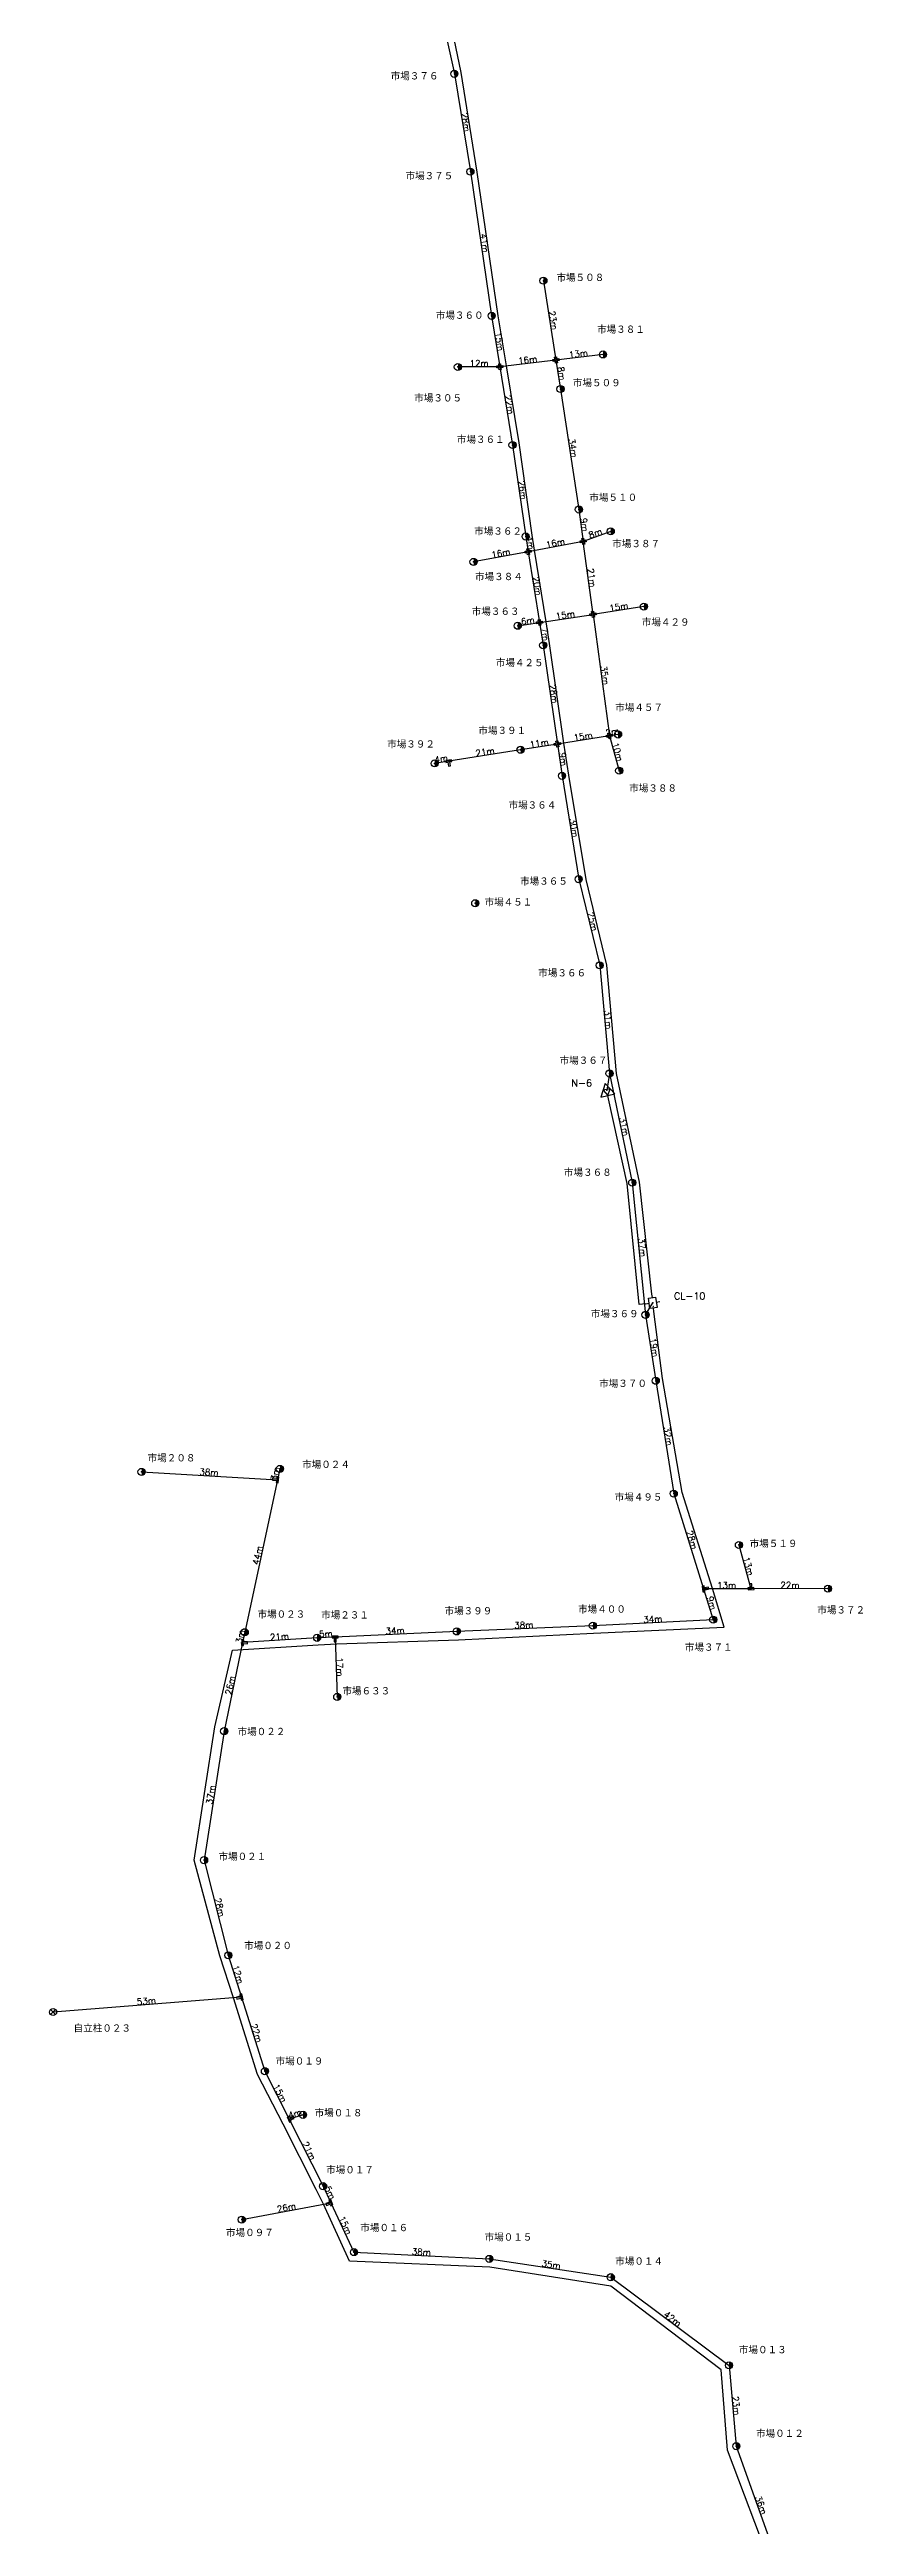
# Model space of a CAD drawing. Extents: x 11718 to 14316, y 5719 to 11395.
# Drawn here: x 12341 to 12568, y 10007 to 10706 of the extents above; entities that cross this region are included whole.
import ezdxf
from ezdxf.enums import TextEntityAlignment as Align

# ---------------------------------------------------------------- set-up
doc = ezdxf.new("R2010")
doc.units = 0
doc.header["$MEASUREMENT"] = 0
doc.header["$PDSIZE"] = 0.5
doc.layers.get('0').update_dxf_attribs({"linetype": 'CONTINUOUS'})
for name, color, linetype in [('BUN', 4, 'CONTINUOUS'), ('DROP', 6, 'CONTINUOUS'), ('IN', 7, 'CONTINUOUS'), ('KPLINK', 2, 'CONTINUOUS'), ('MESSEN', 9, 'CONTINUOUS'), ('POLE', 7, 'CONTINUOUS'), ('SPAN', 7, 'CONTINUOUS')]:
    doc.layers.add(name, color=color, linetype=linetype)
doc.styles.get("Standard").update_dxf_attribs({"font": 'txt', "bigfont": 'extfont'})

# ---------------------------------------------------------------- blocks, each defined once
blk = doc.blocks.new('T_CP')
at = {"color": 0, "linetype": 'BYBLOCK', "const_width": 1}
blk.add_lwpolyline([(0, -0.5, 1), (0, 0.5, -24.142235)], format="xyb", dxfattribs=at)
at = {"color": 0, "linetype": 'BYBLOCK'}
blk.add_circle((0, 0), 1, dxfattribs=at)
blk.add_point((0, 0), dxfattribs=at)
for tag, p, height in [('V1', (1.5, 3), 2), ('V2', (1.5, 0.5), 2), ('V3', (1.8, -0.4), 0.2), ('V4', (1.8, -0.73), 0.2), ('V5', (1.8, -1.1), 0.2), ('V6', (1.8, -1.43), 0.2), ('V7', (1.8, -1.77), 0.2), ('V8', (1.8, -2.1), 0.2)]:
    blk.add_attdef(tag, p, '', height=height, dxfattribs=at)
blk = doc.blocks.new('J_BUN')
at = {"color": 0, "linetype": 'BYBLOCK'}
blk.add_lwpolyline([(-0.84, -0.28), (-0.84, 0.28), (-0.28, 0.28), (-0.28, 0.84), (0.28, 0.84), (0.28, 0.28), (0.84, 0.28), (0.84, -0.28), (0.28, -0.28), (0.28, -0.84), (-0.28, -0.84), (-0.28, -0.28)], close=True, dxfattribs=at)
blk.add_point((0, 0), dxfattribs=at)
for tag, p, height in [('V1', (1.5, 3), 2), ('V2', (1.5, 0.5), 2), ('V3', (1.8, -0.4), 0.2), ('V4', (1.8, -0.73), 0.2), ('V5', (1.8, -1.1), 0.2), ('V6', (1.8, -1.43), 0.2), ('V7', (1.8, -1.77), 0.2), ('V8', (1.8, -2.1), 0.2)]:
    blk.add_attdef(tag, p, '', height=height, dxfattribs=at)
blk = doc.blocks.new('J_SP')
for points in [[(0.71, 0.71), (-0.71, -0.71)], [(-0.71, 0.71), (0.71, -0.71)]]:
    blk.add_lwpolyline(points)
blk.add_circle((0, 0), 1)
for tag, p in [('V1', (1.47, 0.32)), ('V2', (1.47, -0.01)), ('V3', (1.47, -0.34)), ('V4', (1.47, -0.68))]:
    blk.add_attdef(tag, p, '', height=0.2)
blk = doc.blocks.new('T_BUN')
at = {"color": 0, "linetype": 'BYBLOCK'}
blk.add_lwpolyline([(-0.84, 0.28), (-0.84, -0.28), (-0.28, -0.28), (-0.28, -1.4), (0.28, -1.4), (0.28, -0.28), (0.84, -0.28), (0.84, 0.28)], close=True, dxfattribs=at)
blk.add_point((0, 0), dxfattribs=at)
for tag, p, height in [('V1', (1.5, 3), 2), ('V2', (1.5, 0.5), 2), ('V3', (1.8, -0.4), 0.2), ('V4', (1.8, -0.73), 0.2), ('V5', (1.8, -1.1), 0.2), ('V6', (1.8, -1.43), 0.2), ('V7', (1.8, -1.77), 0.2), ('V8', (1.8, -2.1), 0.2)]:
    blk.add_attdef(tag, p, '', height=height, dxfattribs=at)
blk = doc.blocks.new('CL_CL2')
at = {"color": 0, "linetype": 'BYBLOCK'}
for p, q in [((0, 0), (1, 0)), ((2.5, 2), (2.5, 1)), ((5, 0), (4, 0)), ((2.5, -2), (2.5, -1))]:
    blk.add_line(p, q, dxfattribs=at)
blk.add_lwpolyline([(1, -1), (1, 1), (4, 1), (4, -1)], close=True, dxfattribs=at)
blk.add_point((2.5, 0), dxfattribs=at)
at = {"layer": 'IN', "color": 0, "linetype": 'BYBLOCK', "const_width": 0.2}
blk.add_lwpolyline([(1.4, 0, 1), (1.6, 0, 1)], format="xyb", close=True, dxfattribs=at)
at = {"color": 0, "linetype": 'BYBLOCK'}
for tag, p, height in [('V1', (4.2, 5.6), 2), ('V3', (4.2, 1.1), 0.2), ('V4', (4.2, 0.8), 0.2), ('V5', (4.2, 0.5), 0.2), ('V6', (4.2, 0.2), 0.2), ('V2', (4.2, 3), 2), ('V7', (4.2, -0.3), 0.2), ('V8', (4.2, -0.6), 0.2)]:
    blk.add_attdef(tag, p, '', height=height, dxfattribs=at)
blk = doc.blocks.new('NODE_NODE1')
at = {"color": 0, "linetype": 'BYBLOCK'}
blk.add_line((0, 0), (1, 0), dxfattribs=at)
blk.add_lwpolyline([(1, -2), (4.46, 0), (1, 2), (1, -2)], dxfattribs=at)
blk.add_lwpolyline([(2.73, 1), (1, 0), (2.73, -1)], close=True, dxfattribs=at)
blk.add_point((2.5, 0), dxfattribs=at)
for tag, p, height in [('V1', (4.8, 0.4), 2), ('V3', (4.8, -2.8), 0.2), ('V4', (4.8, -3.1), 0.2), ('V5', (4.8, -3.4), 0.2), ('V6', (4.8, -3.7), 0.2), ('V7', (4.8, -4), 0.2), ('V8', (4.8, -4.3), 0.2), ('V2', (4.8, -2.2), 2)]:
    blk.add_attdef(tag, p, '', height=height, dxfattribs=at)

msp = doc.modelspace()

# ---------------------------------------------------------------- linework, layer by layer
at = {"layer": 'BUN', "elevation": 2}
for points in [[(12511.11, 10355.21), (12507.65, 10386.76), (12501.14, 10417.48), (12498.46, 10448.01), (12492.61, 10472.17), (12487.71, 10501.62), (12486.32, 10510.66), (12482.31, 10538.73), (12481.32, 10544.88), (12478.02, 10565.1), (12477.41, 10569.3), (12473.71, 10595.43), (12470.11, 10617.11), (12467.79, 10631.25), (12461.86, 10671.76), (12457.35, 10699.87), (12451.56, 10728.06)], [(12544.98, 9995.85), (12532.47, 10028.96), (12530.72, 10051.65), (12499.57, 10075.27), (12465.43, 10080.64), (12425.83, 10082.33), (12418.47, 10098.4), (12416.46, 10102.53), (12407.12, 10120.93), (12399.86, 10134.98), (12393.1, 10156.57), (12389.22, 10168.45), (12381.98, 10195.43), (12387.79, 10233.06), (12392.8, 10254.76), (12416.99, 10256.2), (12422.31, 10256.5), (12456.56, 10257.63), (12494.74, 10259.48), (12531.6, 10261.23), (12528.28, 10272.16), (12519.74, 10299.22), (12514.21, 10331.33), (12511.75, 10350.25)]]:
    msp.add_lwpolyline(points, dxfattribs=at)
at = {"layer": 'DROP', "elevation": 2}
msp.add_lwpolyline([(12509.44, 10352.47), (12507.58, 10352.29), (12504.21, 10386.4), (12498.97, 10410.25)], dxfattribs=at)
at = {"layer": 'KPLINK'}
for p, q in [((12499.22, 10417.44), (12498.44, 10412.69, 2)), ((12509.37, 10349.34), (12511.43, 10352.73, 2))]:
    msp.add_line(p, q, dxfattribs=at)
at = {"layer": 'MESSEN'}
for p, q in [((12448.84, 10729.69), (12455.43, 10699.51)), ((12455.43, 10699.51), (12459.96, 10671.92)), ((12459.96, 10671.92), (12465.95, 10631.22)), ((12480.56, 10641.15), (12484.09, 10618.75)), ((12465.95, 10631.22), (12468.27, 10616.86)), ((12468.27, 10616.86), (12456.42, 10616.8)), ((12484.09, 10618.75), (12468.27, 10616.86)), ((12468.27, 10616.86), (12471.84, 10594.77)), ((12497.38, 10620.34), (12484.09, 10618.75)), ((12484.09, 10618.75), (12485.38, 10610.58)), ((12485.38, 10610.58), (12490.56, 10576.59)), ((12471.84, 10594.77), (12475.56, 10568.96)), ((12490.56, 10576.59), (12491.78, 10567.59)), ((12475.56, 10568.96), (12476.25, 10564.68)), ((12499.56, 10570.42), (12491.78, 10567.59)), ((12476.25, 10564.68), (12460.84, 10561.8)), ((12491.78, 10567.59), (12476.25, 10564.68)), ((12476.25, 10564.68), (12479.46, 10544.7)), ((12494.56, 10547), (12491.78, 10567.59)), ((12479.46, 10544.7), (12494.56, 10547)), ((12508.92, 10549.18), (12494.56, 10547)), ((12494.56, 10547), (12499.19, 10512.72)), ((12473.32, 10543.77), (12479.46, 10544.7)), ((12479.46, 10544.7), (12480.5, 10538.27)), ((12480.5, 10538.27), (12484.51, 10510.41)), ((12499.19, 10512.72), (12484.51, 10510.41)), ((12501.64, 10513.1), (12499.19, 10512.72)), ((12499.19, 10512.72), (12501.94, 10502.88)), ((12453.85, 10505.57), (12449.87, 10504.94)), ((12474.11, 10508.78), (12453.85, 10505.57)), ((12484.51, 10510.41), (12474.11, 10508.78)), ((12484.51, 10510.41), (12485.81, 10501.41)), ((12485.81, 10501.41), (12490.52, 10472.25)), ((12490.52, 10472.25), (12496.44, 10447.97)), ((12496.44, 10447.97), (12499.22, 10417.44)), ((12499.22, 10417.44), (12505.63, 10386.64)), ((12505.63, 10386.64), (12509.37, 10349.34)), ((12509.37, 10349.34), (12512.27, 10330.74)), ((12512.27, 10330.74), (12517.35, 10298.89)), ((12367.15, 10305.02), (12405.51, 10302.81)), ((12405.51, 10302.81), (12396.28, 10259.77)), ((12406.19, 10305.86), (12405.51, 10302.81)), ((12517.35, 10298.89), (12525.75, 10272.01)), ((12535.72, 10284.4), (12539.13, 10272.04)), ((12539.13, 10272.04), (12525.75, 10272.01)), ((12525.75, 10272.01), (12528.47, 10263.32)), ((12560.86, 10272.08), (12539.13, 10272.04)), ((12494.51, 10261.63), (12456.1, 10260.01)), ((12528.47, 10263.32), (12494.51, 10261.63)), ((12395.68, 10256.86), (12390.48, 10231.86)), ((12396.28, 10259.77), (12395.68, 10256.86)), ((12416.7, 10258.2), (12395.68, 10256.86)), ((12421.77, 10258.43), (12416.7, 10258.2)), ((12456.1, 10260.01), (12421.77, 10258.43)), ((12421.77, 10258.43), (12422.38, 10241.53)), ((12390.48, 10231.86), (12384.8, 10195.46)), ((12384.8, 10195.46), (12391.64, 10168.62)), ((12391.64, 10168.62), (12395.34, 10156.84)), ((12395.34, 10156.84), (12342.19, 10152.6)), ((12395.34, 10156.84), (12401.96, 10135.92)), ((12401.96, 10135.92), (12408.82, 10122.37)), ((12412.72, 10123.6), (12408.82, 10122.37)), ((12408.82, 10122.37), (12418.4, 10103.47)), ((12418.4, 10103.47), (12420.58, 10098.8)), ((12395.45, 10094.02), (12420.58, 10098.8)), ((12420.58, 10098.8), (12427.1, 10084.87)), ((12427.1, 10084.87), (12465.29, 10082.94)), ((12465.29, 10082.94), (12499.58, 10077.79)), ((12499.58, 10077.79), (12532.94, 10052.91)), ((12532.94, 10052.91), (12534.99, 10030.08)), ((12534.99, 10030.08), (12547.02, 9996.44))]:
    msp.add_line(p, q, dxfattribs=at)

# ---------------------------------------------------------------- block references
at = {"layer": 'BUN'}
ref = msp.add_blockref('CL_CL2', (12511.75, 10350.25, 2), dxfattribs=dict(at, rotation=97.40898280117256))
ref.add_attrib('V1', 'CL-10', (12517.38, 10353.63, 2), dxfattribs={"layer": '0', "height": 2})
at = {"layer": 'DROP'}
ref = msp.add_blockref('NODE_NODE1', (12498.97, 10410.25, 2), dxfattribs=dict(at, rotation=102.3841839326466))
ref.add_attrib('V1', 'N-6', (12488.45, 10413.77, 2), dxfattribs={"layer": '0', "height": 2})
at = {"layer": 'POLE'}
ref = msp.add_blockref('T_CP', (12455.43, 10699.51), dxfattribs=at)
ref.add_attrib('V1', '市場３７６', (12437.46, 10697.74), dxfattribs={"layer": '0', "height": 2})
ref = msp.add_blockref('T_CP', (12459.96, 10671.92), dxfattribs=at)
ref.add_attrib('V1', '市場３７５', (12441.64, 10669.57), dxfattribs={"layer": '0', "height": 2})
ref = msp.add_blockref('T_CP', (12480.56, 10641.15), dxfattribs=at)
ref.add_attrib('V1', '市場５０８', (12484.23, 10640.86), dxfattribs={"layer": '0', "height": 2})
ref = msp.add_blockref('T_CP', (12465.95, 10631.22), dxfattribs=at)
ref.add_attrib('V1', '市場３６０', (12450.19, 10630.2), dxfattribs={"layer": '0', "height": 2})
ref = msp.add_blockref('T_CP', (12497.38, 10620.34), dxfattribs=at)
ref.add_attrib('V1', '市場３８１', (12495.7, 10626.24), dxfattribs={"layer": '0', "height": 2})
ref = msp.add_blockref('T_CP', (12456.42, 10616.8), dxfattribs=at)
ref.add_attrib('V1', '市場３０５', (12444.11, 10606.87), dxfattribs={"layer": '0', "height": 2})
for name, p, rotation in [('J_BUN', (12468.27, 10616.86), 3.841017519710166), ('J_BUN', (12484.09, 10618.75), 279.0481727602834), ('J_BUN', (12491.78, 10567.59), 10.26619941380086), ('J_BUN', (12476.25, 10564.68), 8.269780872851788), ('J_BUN', (12494.56, 10547), 7.975917491129187), ('J_BUN', (12479.46, 10544.7), 8.953295755519434), ('J_BUN', (12499.19, 10512.72), 11.30716264169194), ('T_BUN', (12453.85, 10505.57), 9.155472453811607), ('J_BUN', (12484.51, 10510.41), 9.419809613451145), ('T_BUN', (12405.51, 10302.81), 263.8997830206461), ('T_BUN', (12525.75, 10272.01), 97.39729563945116), ('T_BUN', (12539.13, 10272.04), 183.3428036629675), ('T_BUN', (12395.68, 10256.86), 86.19591088624905), ('T_BUN', (12395.34, 10156.84), 283.1186236256552), ('T_BUN', (12408.82, 10122.37), 111.0114334071877), ('T_BUN', (12420.58, 10098.8), 290.486347203563)]:
    msp.add_blockref(name, p, dxfattribs=dict(at, rotation=rotation))
ref = msp.add_blockref('T_CP', (12485.38, 10610.58), dxfattribs=at)
ref.add_attrib('V1', '市場５０９', (12488.88, 10611.17), dxfattribs={"layer": '0', "height": 2})
ref = msp.add_blockref('T_CP', (12471.84, 10594.77), dxfattribs=at)
ref.add_attrib('V1', '市場３６１', (12456.13, 10595.19), dxfattribs={"layer": '0', "height": 2})
ref = msp.add_blockref('T_CP', (12490.56, 10576.59), dxfattribs=at)
ref.add_attrib('V1', '市場５１０', (12493.52, 10578.81), dxfattribs={"layer": '0', "height": 2})
ref = msp.add_blockref('T_CP', (12475.56, 10568.96), dxfattribs=at)
ref.add_attrib('V1', '市場３６２', (12461.03, 10569.29), dxfattribs={"layer": '0', "height": 2})
ref = msp.add_blockref('T_CP', (12499.56, 10570.42), dxfattribs=at)
ref.add_attrib('V1', '市場３８７', (12499.99, 10565.76), dxfattribs={"layer": '0', "height": 2})
ref = msp.add_blockref('T_CP', (12460.84, 10561.8), dxfattribs=at)
ref.add_attrib('V1', '市場３８４', (12461.26, 10556.46), dxfattribs={"layer": '0', "height": 2})
ref = msp.add_blockref('T_CP', (12473.32, 10543.77), dxfattribs=at)
ref.add_attrib('V1', '市場３６３', (12460.33, 10546.66), dxfattribs={"layer": '0', "height": 2})
ref = msp.add_blockref('T_CP', (12508.92, 10549.18), dxfattribs=at)
ref.add_attrib('V1', '市場４２９', (12508.32, 10543.62), dxfattribs={"layer": '0', "height": 2})
ref = msp.add_blockref('T_CP', (12480.5, 10538.27), dxfattribs=at)
ref.add_attrib('V1', '市場４２５', (12467.12, 10532.18), dxfattribs={"layer": '0', "height": 2})
ref = msp.add_blockref('T_CP', (12501.64, 10513.1), dxfattribs=at)
ref.add_attrib('V1', '市場４５７', (12500.83, 10519.56), dxfattribs={"layer": '0', "height": 2})
ref = msp.add_blockref('T_CP', (12474.11, 10508.78), dxfattribs=at)
ref.add_attrib('V1', '市場３９１', (12462.2, 10513.05), dxfattribs={"layer": '0', "height": 2})
ref = msp.add_blockref('T_CP', (12449.87, 10504.94), dxfattribs=at)
ref.add_attrib('V1', '市場３９２', (12436.47, 10509.21), dxfattribs={"layer": '0', "height": 2})
ref = msp.add_blockref('T_CP', (12485.81, 10501.41), dxfattribs=at)
ref.add_attrib('V1', '市場３６４', (12470.7, 10492), dxfattribs={"layer": '0', "height": 2})
ref = msp.add_blockref('T_CP', (12501.94, 10502.88), dxfattribs=at)
ref.add_attrib('V1', '市場３８８', (12504.77, 10496.78), dxfattribs={"layer": '0', "height": 2})
ref = msp.add_blockref('T_CP', (12490.52, 10472.25), dxfattribs=at)
ref.add_attrib('V1', '市場３６５', (12473.97, 10470.52), dxfattribs={"layer": '0', "height": 2})
ref = msp.add_blockref('T_CP', (12461.32, 10465.48), dxfattribs=at)
ref.add_attrib('V1', '市場４５１', (12463.93, 10464.63), dxfattribs={"layer": '0', "height": 2})
ref = msp.add_blockref('T_CP', (12496.44, 10447.97), dxfattribs=at)
ref.add_attrib('V1', '市場３６６', (12479.11, 10444.64), dxfattribs={"layer": '0', "height": 2})
ref = msp.add_blockref('T_CP', (12499.22, 10417.44), dxfattribs=at)
ref.add_attrib('V1', '市場３６７', (12485.13, 10419.96), dxfattribs={"layer": '0', "height": 2})
ref = msp.add_blockref('T_CP', (12505.63, 10386.64), dxfattribs=at)
ref.add_attrib('V1', '市場３６８', (12486.35, 10388.36), dxfattribs={"layer": '0', "height": 2})
ref = msp.add_blockref('T_CP', (12509.37, 10349.34), dxfattribs=at)
ref.add_attrib('V1', '市場３６９', (12493.93, 10348.47), dxfattribs={"layer": '0', "height": 2})
ref = msp.add_blockref('T_CP', (12512.27, 10330.74), dxfattribs=at)
ref.add_attrib('V1', '市場３７０', (12496.29, 10328.8), dxfattribs={"layer": '0', "height": 2})
ref = msp.add_blockref('T_CP', (12367.15, 10305.02), dxfattribs=at)
ref.add_attrib('V1', '市場２０８', (12368.87, 10307.78), dxfattribs={"layer": '0', "height": 2})
ref = msp.add_blockref('T_CP', (12406.19, 10305.86), dxfattribs=at)
ref.add_attrib('V1', '市場０２４', (12412.47, 10305.93), dxfattribs={"layer": '0', "height": 2})
ref = msp.add_blockref('T_CP', (12517.35, 10298.89), dxfattribs=at)
ref.add_attrib('V1', '市場４９５', (12500.66, 10296.74), dxfattribs={"layer": '0', "height": 2})
ref = msp.add_blockref('T_CP', (12535.72, 10284.4), dxfattribs=at)
ref.add_attrib('V1', '市場５１９', (12538.76, 10283.63), dxfattribs={"layer": '0', "height": 2})
ref = msp.add_blockref('T_CP', (12494.51, 10261.63), dxfattribs=at)
ref.add_attrib('V1', '市場４００', (12490.33, 10265.1), dxfattribs={"layer": '0', "height": 2})
ref = msp.add_blockref('T_CP', (12560.86, 10272.08), dxfattribs=at)
ref.add_attrib('V1', '市場３７２', (12557.85, 10264.87), dxfattribs={"layer": '0', "height": 2})
ref = msp.add_blockref('T_CP', (12396.28, 10259.77), dxfattribs=at)
ref.add_attrib('V1', '市場０２３', (12399.86, 10263.69), dxfattribs={"layer": '0', "height": 2})
ref = msp.add_blockref('T_CP', (12416.7, 10258.2), dxfattribs=at)
ref.add_attrib('V1', '市場２３１', (12417.84, 10263.46), dxfattribs={"layer": '0', "height": 2})
ref = msp.add_blockref('T_CP', (12456.1, 10260.01), dxfattribs=at)
ref.add_attrib('V1', '市場３９９', (12452.63, 10264.62), dxfattribs={"layer": '0', "height": 2})
ref = msp.add_blockref('T_CP', (12528.47, 10263.32), dxfattribs=at)
ref.add_attrib('V1', '市場３７１', (12520.47, 10254.36), dxfattribs={"layer": '0', "height": 2})
msp.add_blockref('T_BUN', (12421.77, 10258.43), dxfattribs=at)
ref = msp.add_blockref('T_CP', (12422.38, 10241.53), dxfattribs=at)
ref.add_attrib('V1', '市場６３３', (12423.83, 10242.04), dxfattribs={"layer": '0', "height": 2})
ref = msp.add_blockref('T_CP', (12390.48, 10231.86), dxfattribs=at)
ref.add_attrib('V1', '市場０２２', (12394.24, 10230.55), dxfattribs={"layer": '0', "height": 2})
ref = msp.add_blockref('T_CP', (12384.8, 10195.46), dxfattribs=at)
ref.add_attrib('V1', '市場０２１', (12388.86, 10195.31), dxfattribs={"layer": '0', "height": 2})
ref = msp.add_blockref('T_CP', (12391.64, 10168.62), dxfattribs=at)
ref.add_attrib('V1', '市場０２０', (12396.1, 10170.17), dxfattribs={"layer": '0', "height": 2})
ref = msp.add_blockref('J_SP', (12342.19, 10152.6), dxfattribs=at)
ref.add_attrib('V1', '自立柱０２３', (12347.98, 10146.87), dxfattribs={"layer": '0', "height": 2})
ref = msp.add_blockref('T_CP', (12401.96, 10135.92), dxfattribs=at)
ref.add_attrib('V1', '市場０１９', (12404.99, 10137.59), dxfattribs={"layer": '0', "height": 2})
ref = msp.add_blockref('T_CP', (12412.72, 10123.6), dxfattribs=at)
ref.add_attrib('V1', '市場０１８', (12416, 10122.98), dxfattribs={"layer": '0', "height": 2})
ref = msp.add_blockref('T_CP', (12418.4, 10103.47), dxfattribs=at)
ref.add_attrib('V1', '市場０１７', (12419.24, 10106.92), dxfattribs={"layer": '0', "height": 2})
ref = msp.add_blockref('T_CP', (12395.45, 10094.02), dxfattribs=at)
ref.add_attrib('V1', '市場０９７', (12390.99, 10089.19), dxfattribs={"layer": '0', "height": 2})
ref = msp.add_blockref('T_CP', (12427.1, 10084.87), dxfattribs=at)
ref.add_attrib('V1', '市場０１６', (12428.89, 10090.58), dxfattribs={"layer": '0', "height": 2})
ref = msp.add_blockref('T_CP', (12465.29, 10082.94), dxfattribs=at)
ref.add_attrib('V1', '市場０１５', (12463.95, 10087.91), dxfattribs={"layer": '0', "height": 2})
ref = msp.add_blockref('T_CP', (12499.58, 10077.79), dxfattribs=at)
ref.add_attrib('V1', '市場０１４', (12500.81, 10081.12), dxfattribs={"layer": '0', "height": 2})
ref = msp.add_blockref('T_CP', (12532.94, 10052.91), dxfattribs=at)
ref.add_attrib('V1', '市場０１３', (12535.72, 10056.14), dxfattribs={"layer": '0', "height": 2})
ref = msp.add_blockref('T_CP', (12534.99, 10030.08), dxfattribs=at)
ref.add_attrib('V1', '市場０１２', (12540.56, 10032.53), dxfattribs={"layer": '0', "height": 2})

# ---------------------------------------------------------------- texts
at = {"layer": 'SPAN'}
for s, rotation, p in [('28m', 279, (12458.68, 10685.86)), ('41m', 278, (12463.93, 10651.78)), ('23m', 279, (12483.34, 10629.95)), ('15m', 279, (12468.14, 10623.98)), ('16m', 7, (12476.1, 10618.8)), ('8m', 279, (12485.7, 10614.96)), ('13m', 7, (12490.43, 10620.52)), ('22m', 279, (12471.01, 10606.16)), ('34m', 279, (12488.93, 10593.92)), ('26m', 278, (12474.69, 10582.04)), ('4m', 279, (12476.87, 10567.15)), ('16m', 11, (12483.93, 10567.14)), ('9m', 278, (12492.16, 10572.27)), ('8m', 20, (12495.2, 10569.89)), ('16m', 11, (12468.52, 10564.25)), ('20m', 279, (12478.83, 10554.97)), ('21m', 278, (12494.18, 10557.31)), ('15m', 9, (12486.73, 10546.82)), ('15m', 9, (12501.82, 10549.11)), ('6m', 9, (12476.14, 10545.21)), ('7m', 279, (12481.01, 10541.41)), ('28m', 278, (12483.49, 10524.55)), ('35m', 278, (12497.89, 10529.79)), ('15m', 9, (12491.77, 10512.56)), ('2m', 9, (12500.02, 10513.86)), ('4m', 9, (12451.69, 10506.24)), ('21m', 9, (12464.06, 10508.2)), ('11m', 9, (12479.38, 10510.62)), ('9m', 278, (12486.14, 10506.1)), ('10m', 286, (12501.5, 10508.17)), ('30m', 279, (12489.19, 10486.76)), ('25m', 284, (12494.45, 10460.34)), ('31m', 275, (12498.84, 10432.62)), ('31m', 282, (12503.36, 10402.47)), ('37m', 276, (12508.47, 10368.33)), ('19m', 279, (12511.82, 10340.11)), ('32m', 279, (12515.78, 10315.09)), ('38m', 357, (12386.18, 10304.93)), ('3m', 78, (12404.86, 10304.49)), ('28m', 287, (12522.48, 10285.83)), ('44m', 78, (12399.92, 10281.49)), ('13m', 285, (12538.41, 10278.4)), ('9m', 287, (12528.05, 10268.01)), ('5m', 3, (12419.16, 10259.31)), ('34m', 3, (12438.7, 10260.21)), ('38m', 2, (12475.04, 10261.81)), ('34m', 3, (12511.44, 10263.47)), ('3m', 78, (12395, 10258.54)), ('21m', 4, (12406.09, 10258.53)), ('26m', 78, (12392.15, 10244.8)), ('17m', 272, (12423.08, 10249.97)), ('37m', 81, (12386.66, 10213.89)), ('28m', 284, (12389.23, 10182.14)), ('12m', 287, (12394.39, 10163.2)), ('53m', 5, (12368.53, 10155.71)), ('22m', 288, (12399.61, 10146.66)), ('15m', 297, (12406.24, 10129.68)), ('4m', 17, (12410.43, 10123.93)), ('21m', 297, (12414.46, 10113.46)), ('5m', 295, (12420.36, 10101.63)), ('26m', 11, (12408.03, 10097.43)), ('15m', 295, (12424.66, 10092.43)), ('38m', 357, (12446.12, 10084.91)), ('35m', 351, (12482.74, 10081.33)), ('42m', 323, (12517.01, 10066.04)), ('23m', 275, (12534.97, 10041.54)), ('36m', 290, (12542, 10013.46))]:
    msp.add_text(s, height=1.8, rotation=rotation, dxfattribs=at).set_placement(p, align=Align.MIDDLE_CENTER)
for s, p in [('12m', (12462.41, 10617.83)), ('13m', (12532.25, 10273.02)), ('22m', (12550.13, 10273.06))]:
    msp.add_text(s, height=1.8, dxfattribs=at).set_placement(p, align=Align.MIDDLE_CENTER)

doc.saveas('drawing.dxf')
